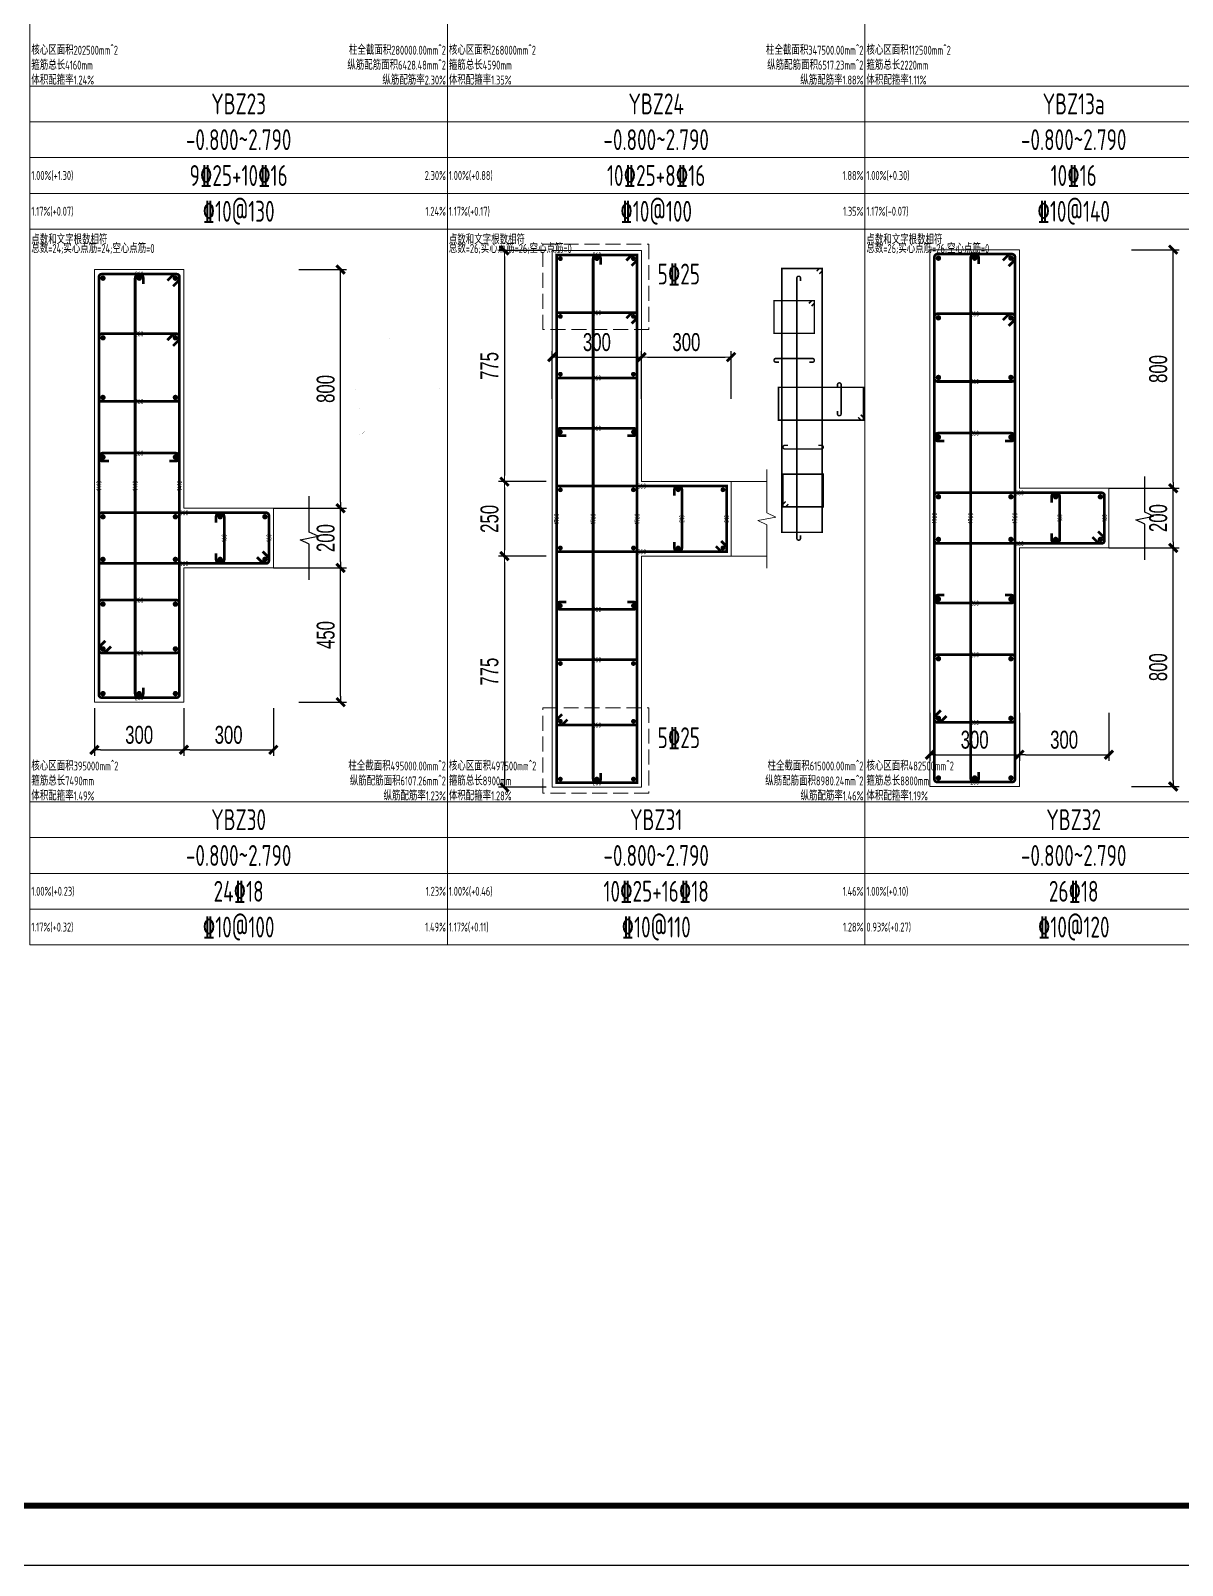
# Model space of a CAD drawing. Extents: x 5874492 to 7194610, y -939842 to -279257.
# Drawn here: x 6408031 to 6427338, y -611726 to -585999 of the extents above; entities that cross this region are included whole.
import ezdxf
from ezdxf.enums import TextEntityAlignment as Align

# ---------------------------------------------------------------- set-up
doc = ezdxf.new("R2010")
doc.units = 0
doc.header["$LTSCALE"] = 1000
doc.linetypes.add('DASH', pattern=[0.35, 0.25, -0.1])
for name, color, linetype, lineweight in [('S-墙柱-REIN', 1, 'Continuous', 20), ('S-墙柱-大样细线', 7, 'Continuous', 20), ('S-墙柱-编号', 4, 'Continuous', 20), ('S-大样-DIM', 3, 'Continuous', 20), ('S-大样-REIN', 1, 'Continuous', 20), ('S-大样-实线', 2, 'Continuous', 20), ('S-板-BEAM', 4, 'DASH', 20), ('S-通用-TAB', 7, 'Continuous', 20)]:
    doc.layers.add(name, color=color, linetype=linetype, lineweight=lineweight)
for name, color, linetype in [('S-墙柱-大样细线-pdx', 7, 'Continuous'), ('Y-云图图框', 7, 'Continuous'), ('z-计算配筋', 7, 'Continuous'), ('z-详图标注', 3, 'Continuous')]:
    doc.layers.add(name, color=color, linetype=linetype)
doc.layers.add('箍筋长度', color=3, linetype='Continuous', plot=False)
doc.layers.add('配箍校核', color=34, linetype='Continuous', plot=False)
doc.styles.add('_YT_Name', font='simhei.ttf', dxfattribs={"width": 0.8})
doc.styles.add('_YT_Sign_Text', font='ros.shx', dxfattribs={"width": 0.8, "bigfont": 'hztxt.shx'})
doc.styles.add('BW_Dim', font='Bweng.shx', dxfattribs={"width": 0.7, "bigfont": 'hztxt.shx'})
doc.styles.add('BW_Rein', font='tssdeng.shx', dxfattribs={"width": 0.7, "bigfont": 'hztxt.shx'})
doc.styles.get("Standard").update_dxf_attribs({"font": 'gbenor.shx', "bigfont": 'gbcbig.shx'})
doc.styles.add('TSSD_Rein', font='tssdeng.shx', dxfattribs={"width": 0.7, "bigfont": 'hztxt.shx'})
doc.dimstyles.new('Cyz_20_100', dxfattribs={"dimtxt": 300, "dimasz": 100, "dimexe": 100, "dimexo": 100, "dimgap": 100, "dimtad": 1, "dimdec": 0, "dimlfac": 0.2, "dimzin": 0, "dimdsep": 46, "dimtxsty": 'BW_Dim', "dimblk": '_bwk', "dimcen": 0, "dimclrt": 7, "dimadec": 0, "dimazin": 0, "dimtfac": 1, "dimtdec": 0, "dimtix": 1, "dimtmove": 2, "dimatfit": 0, "dimfxl": 0, "dimtolj": 1, "dimtzin": 0, "dimarcsym": 0})

# ---------------------------------------------------------------- blocks, each defined once
blk = doc.blocks.new('ECMCTK_A1_横_单行图名--0')
at = {"color": 4}
blk.add_lwpolyline([(0, 0), (841, 0), (841, 594), (0, 594)], close=True, dxfattribs=at)
at = {"const_width": 1}
blk.add_lwpolyline([(25, 10), (831, 10), (831, 584), (25, 584)], close=True, dxfattribs=at)
at = {"color": 80, "flags": 3}
for tag, height, p in [('YTHQINS', 3, (34.31, 585.5)), ('ECMCKEY', 3, (292.07, 288.23)), ('YTTQINS', 5.62, (848.03, 12.81)), ('YTFRAME', 3, (652.76, 5.84)), ('YTBARCODE_T1', 3, (749.78, 5.95))]:
    blk.add_attdef(tag, text='', height=height, dxfattribs=at).set_placement(p, align=Align.MIDDLE_CENTER)
for tag, height, style, width, p in [('证书编号', 4, '_YT_Sign_Text', 0.8, (708.87, 43.81)), ('审查批准号', 4, '_YT_Sign_Text', 0.8, (761.06, 43.81)), ('工程号', 4, '_YT_Sign_Text', 0.5, (804.08, 44.12)), ('设计单位', 6, '_YT_Name', 0.8, (623.75, 38.6)), ('建设单位', 4, '_YT_Sign_Text', 0.8, (734.96, 36.11)), ('阶段', 4, '_YT_Sign_Text', 0.8, (804.08, 35.81)), ('项目号', 4, '_YT_Sign_Text', 0.5, (822.08, 33.72)), ('项目名称', 4, '_YT_Sign_Text', 0.8, (734.96, 28.11)), ('专业', 4, '_YT_Sign_Text', 0.8, (804.08, 27.31)), ('图纸编号', 4, '_YT_Sign_Text', 0.5, (803.93, 19.36)), ('图纸名称', 4.5, '_YT_Name', 0.8, (735.39, 15.06)), ('出图比例', 4.2, '_YT_Sign_Text', 0.8, (681.82, 11.78)), ('日期', 4, '_YT_Sign_Text', 0.5, (803.88, 12.13)), ('版本号', 4, '_YT_Sign_Text', 0.8, (822.08, 13))]:
    blk.add_attdef(tag, text='', height=height, dxfattribs=dict(style=style, width=width)).set_placement(p, align=Align.CENTER)
at = {"style": '_YT_Sign_Text', "width": 0.8, "flags": 3}
for tag, p, height in [('{校对人}', (658.35, 26.53), 6.24), ('[审定人]', (590.95, 27.81), 4.1), ('{审定人}', (605.87, 26.45), 6.24), ('[校对人]', (642.23, 27.82), 4.1), ('[审核人]', (591.01, 19.76), 4.1), ('{审核人}', (606.98, 18.44), 6.24), ('[设计人]', (642.47, 20.21), 4.1), ('{设计人}', (658.48, 18.54), 6.24), ('[项目负责人]', (590.78, 12.01), 4.1), ('{项目负责人}', (608.28, 10.72), 6.24), ('[专业负责人]', (642.74, 11.77), 4.1), ('{专业负责人}', (658.58, 10.36), 6.24)]:
    blk.add_attdef(tag, p, '', height=height, dxfattribs=at)
at = {"color": 80, "flags": 3}
for tag, p in [('YTBZSIT', (25, 10)), ('EXT_TK_LEFT', (25, 10)), ('YTQRCODE', (551.04, 11.91))]:
    blk.add_attdef(tag, p, '', height=3, dxfattribs=at)
blk = doc.blocks.new('_bwk')
blk.add_line((-1, 0), (0, 0))
at = {"const_width": 0.5}
blk.add_lwpolyline([(-0.7, -0.7), (0.7, 0.7)], dxfattribs=at)
blk = doc.blocks.new('*D800')
at = {"layer": 'Defpoints', "color": 0}
for p in [(6416774, -594808), (6415974, -598683), (6416774, -598683)]:
    blk.add_point(p, dxfattribs=at)
at = {"layer": 'S-大样-DIM', "color": 0, "lineweight": -2}
for p, q in [((6416674, -594808), (6415874, -594808)), ((6415974, -594908), (6415974, -598583)), ((6416674, -598683), (6415874, -598683))]:
    blk.add_line(p, q, dxfattribs=at)
at = {"layer": 'S-大样-DIM', "color": 0, "lineweight": -2, "xscale": 100, "yscale": 100, "zscale": 100}
for p, rotation in [((6415974, -594808), 90), ((6415974, -598683), 270)]:
    blk.add_blockref('_bwk', p, dxfattribs=dict(at, rotation=rotation))
at = {"layer": 'S-大样-DIM', "color": 7, "insert": (6415724, -596745), "char_height": 300, "attachment_point": 5, "rotation": 90, "style": 'BW_Dim'}
blk.add_mtext('\\A1;775', dxfattribs=at)
blk = doc.blocks.new('*D801')
at = {"layer": 'Defpoints', "color": 0}
for p in [(6416774, -593558), (6415974, -594808), (6416774, -594808)]:
    blk.add_point(p, dxfattribs=at)
at = {"layer": 'S-大样-DIM', "color": 0, "lineweight": -2}
for p, q in [((6416674, -593558), (6415874, -593558)), ((6415974, -593658), (6415974, -594708)), ((6416674, -594808), (6415874, -594808))]:
    blk.add_line(p, q, dxfattribs=at)
at = {"layer": 'S-大样-DIM', "color": 0, "lineweight": -2, "xscale": 100, "yscale": 100, "zscale": 100}
for p, rotation in [((6415974, -593558), 90), ((6415974, -594808), 270)]:
    blk.add_blockref('_bwk', p, dxfattribs=dict(at, rotation=rotation))
at = {"layer": 'S-大样-DIM', "color": 7, "insert": (6415724, -594183), "char_height": 300, "attachment_point": 5, "rotation": 90, "style": 'BW_Dim'}
blk.add_mtext('\\A1;250', dxfattribs=at)
blk = doc.blocks.new('*D802')
at = {"layer": 'Defpoints', "color": 0}
for p in [(6416774, -589683), (6415974, -593558), (6416774, -593558)]:
    blk.add_point(p, dxfattribs=at)
at = {"layer": 'S-大样-DIM', "color": 0, "lineweight": -2}
for p, q in [((6416674, -589683), (6415874, -589683)), ((6415974, -589783), (6415974, -593458)), ((6416674, -593558), (6415874, -593558))]:
    blk.add_line(p, q, dxfattribs=at)
at = {"layer": 'S-大样-DIM', "color": 0, "lineweight": -2, "xscale": 100, "yscale": 100, "zscale": 100}
for p, rotation in [((6415974, -589683), 90), ((6415974, -593558), 270)]:
    blk.add_blockref('_bwk', p, dxfattribs=dict(at, rotation=rotation))
at = {"layer": 'S-大样-DIM', "color": 7, "insert": (6415724, -591620), "char_height": 300, "attachment_point": 5, "rotation": 90, "style": 'BW_Dim'}
blk.add_mtext('\\A1;775', dxfattribs=at)
blk = doc.blocks.new('*D803')
at = {"layer": 'Defpoints', "color": 0}
for p in [(6419774, -591471), (6418274, -592271), (6419774, -592271)]:
    blk.add_point(p, dxfattribs=at)
at = {"layer": 'S-大样-DIM', "color": 0, "lineweight": -2}
for p, q in [((6418274, -592171), (6418274, -591371)), ((6419774, -592171), (6419774, -591371)), ((6418374, -591471), (6419674, -591471))]:
    blk.add_line(p, q, dxfattribs=at)
at = {"layer": 'S-大样-DIM', "color": 0, "lineweight": -2, "xscale": 100, "yscale": 100, "zscale": 100, "rotation": 180}
blk.add_blockref('_bwk', (6418274, -591471), dxfattribs=at)
at = {"layer": 'S-大样-DIM', "color": 0, "lineweight": -2, "xscale": 100, "yscale": 100, "zscale": 100}
blk.add_blockref('_bwk', (6419774, -591471), dxfattribs=at)
at = {"layer": 'S-大样-DIM', "color": 7, "insert": (6419024, -591221), "char_height": 300, "attachment_point": 5, "style": 'BW_Dim'}
blk.add_mtext('\\A1;300', dxfattribs=at)
blk = doc.blocks.new('*D804')
at = {"layer": 'Defpoints', "color": 0}
for p in [(6418274, -591471), (6416774, -592271), (6418274, -592271)]:
    blk.add_point(p, dxfattribs=at)
at = {"layer": 'S-大样-DIM', "color": 0, "lineweight": -2}
for p, q in [((6416774, -592171), (6416774, -591371)), ((6418274, -592171), (6418274, -591371)), ((6416874, -591471), (6418174, -591471))]:
    blk.add_line(p, q, dxfattribs=at)
at = {"layer": 'S-大样-DIM', "color": 0, "lineweight": -2, "xscale": 100, "yscale": 100, "zscale": 100, "rotation": 180}
blk.add_blockref('_bwk', (6416774, -591471), dxfattribs=at)
at = {"layer": 'S-大样-DIM', "color": 0, "lineweight": -2, "xscale": 100, "yscale": 100, "zscale": 100}
blk.add_blockref('_bwk', (6418274, -591471), dxfattribs=at)
at = {"layer": 'S-大样-DIM', "color": 7, "insert": (6417524, -591221), "char_height": 300, "attachment_point": 5, "style": 'BW_Dim'}
blk.add_mtext('\\A1;300', dxfattribs=at)
blk = doc.blocks.new('*D2487')
at = {"layer": 'Defpoints', "color": 0}
for p in [(6426385, -594670), (6427185, -594670), (6426385, -598670)]:
    blk.add_point(p, dxfattribs=at)
at = {"layer": 'z-详图标注', "color": 0, "lineweight": -2}
for p, q in [((6426485, -594670), (6427285, -594670)), ((6427185, -598570), (6427185, -594770)), ((6426485, -598670), (6427285, -598670))]:
    blk.add_line(p, q, dxfattribs=at)
at = {"layer": 'z-详图标注', "color": 0, "lineweight": -2, "xscale": 100, "yscale": 100, "zscale": 100}
for p, rotation in [((6427185, -594670), 90), ((6427185, -598670), 270)]:
    blk.add_blockref('_bwk', p, dxfattribs=dict(at, rotation=rotation))
at = {"layer": 'z-详图标注', "color": 7, "insert": (6426935, -596670), "char_height": 300, "attachment_point": 5, "rotation": 90, "style": 'BW_Dim'}
blk.add_mtext('\\A1;800', dxfattribs=at)
blk = doc.blocks.new('*D2488')
at = {"layer": 'Defpoints', "color": 0}
for p in [(6426385, -593670), (6427185, -593670), (6426385, -594670)]:
    blk.add_point(p, dxfattribs=at)
at = {"layer": 'z-详图标注', "color": 0, "lineweight": -2}
for p, q in [((6426485, -593670), (6427285, -593670)), ((6427185, -594570), (6427185, -593770)), ((6426485, -594670), (6427285, -594670))]:
    blk.add_line(p, q, dxfattribs=at)
at = {"layer": 'z-详图标注', "color": 0, "lineweight": -2, "xscale": 100, "yscale": 100, "zscale": 100}
for p, rotation in [((6427185, -593670), 90), ((6427185, -594670), 270)]:
    blk.add_blockref('_bwk', p, dxfattribs=dict(at, rotation=rotation))
at = {"layer": 'z-详图标注', "color": 7, "insert": (6426935, -594170), "char_height": 300, "attachment_point": 5, "rotation": 90, "style": 'BW_Dim'}
blk.add_mtext('\\A1;200', dxfattribs=at)
blk = doc.blocks.new('*D2489')
at = {"layer": 'Defpoints', "color": 0}
for p in [(6426385, -589670), (6427185, -589670), (6426385, -593670)]:
    blk.add_point(p, dxfattribs=at)
at = {"layer": 'z-详图标注', "color": 0, "lineweight": -2}
for p, q in [((6426485, -589670), (6427285, -589670)), ((6427185, -593570), (6427185, -589770)), ((6426485, -593670), (6427285, -593670))]:
    blk.add_line(p, q, dxfattribs=at)
at = {"layer": 'z-详图标注', "color": 0, "lineweight": -2, "xscale": 100, "yscale": 100, "zscale": 100}
for p, rotation in [((6427185, -589670), 90), ((6427185, -593670), 270)]:
    blk.add_blockref('_bwk', p, dxfattribs=dict(at, rotation=rotation))
at = {"layer": 'z-详图标注', "color": 7, "insert": (6426935, -591670), "char_height": 300, "attachment_point": 5, "rotation": 90, "style": 'BW_Dim'}
blk.add_mtext('\\A1;800', dxfattribs=at)
blk = doc.blocks.new('*D2490')
at = {"layer": 'Defpoints', "color": 0}
for p in [(6423107, -597337), (6424607, -597337), (6424607, -598137)]:
    blk.add_point(p, dxfattribs=at)
at = {"layer": 'z-详图标注', "color": 0, "lineweight": -2}
for p, q in [((6423107, -597437), (6423107, -598237)), ((6424607, -597437), (6424607, -598237)), ((6423207, -598137), (6424507, -598137))]:
    blk.add_line(p, q, dxfattribs=at)
at = {"layer": 'z-详图标注', "color": 0, "lineweight": -2, "xscale": 100, "yscale": 100, "zscale": 100, "rotation": 180}
blk.add_blockref('_bwk', (6423107, -598137), dxfattribs=at)
at = {"layer": 'z-详图标注', "color": 0, "lineweight": -2, "xscale": 100, "yscale": 100, "zscale": 100}
blk.add_blockref('_bwk', (6424607, -598137), dxfattribs=at)
at = {"layer": 'z-详图标注', "color": 7, "insert": (6423857, -597887), "char_height": 300, "attachment_point": 5, "style": 'BW_Dim'}
blk.add_mtext('\\A1;300', dxfattribs=at)
blk = doc.blocks.new('*D2491')
at = {"layer": 'Defpoints', "color": 0}
for p in [(6424607, -597337), (6426107, -597337), (6426107, -598137)]:
    blk.add_point(p, dxfattribs=at)
at = {"layer": 'z-详图标注', "color": 0, "lineweight": -2}
for p, q in [((6424607, -597437), (6424607, -598237)), ((6426107, -597437), (6426107, -598237)), ((6424707, -598137), (6426007, -598137))]:
    blk.add_line(p, q, dxfattribs=at)
at = {"layer": 'z-详图标注', "color": 0, "lineweight": -2, "xscale": 100, "yscale": 100, "zscale": 100, "rotation": 180}
blk.add_blockref('_bwk', (6424607, -598137), dxfattribs=at)
at = {"layer": 'z-详图标注', "color": 0, "lineweight": -2, "xscale": 100, "yscale": 100, "zscale": 100}
blk.add_blockref('_bwk', (6426107, -598137), dxfattribs=at)
at = {"layer": 'z-详图标注', "color": 7, "insert": (6425357, -597887), "char_height": 300, "attachment_point": 5, "style": 'BW_Dim'}
blk.add_mtext('\\A1;300', dxfattribs=at)
blk = doc.blocks.new('*D2522')
at = {"layer": 'Defpoints', "color": 0}
for p in [(6412428, -595005), (6413228, -595005), (6412428, -597255)]:
    blk.add_point(p, dxfattribs=at)
at = {"layer": 'z-详图标注', "color": 0, "lineweight": -2}
for p, q in [((6412528, -595005), (6413328, -595005)), ((6413228, -597155), (6413228, -595105)), ((6412528, -597255), (6413328, -597255))]:
    blk.add_line(p, q, dxfattribs=at)
at = {"layer": 'z-详图标注', "color": 0, "lineweight": -2, "xscale": 100, "yscale": 100, "zscale": 100}
for p, rotation in [((6413228, -595005), 90), ((6413228, -597255), 270)]:
    blk.add_blockref('_bwk', p, dxfattribs=dict(at, rotation=rotation))
at = {"layer": 'z-详图标注', "color": 7, "insert": (6412978, -596130), "char_height": 300, "attachment_point": 5, "rotation": 90, "style": 'BW_Dim'}
blk.add_mtext('\\A1;450', dxfattribs=at)
blk = doc.blocks.new('*D2523')
at = {"layer": 'Defpoints', "color": 0}
for p in [(6412428, -594005), (6413228, -594005), (6412428, -595005)]:
    blk.add_point(p, dxfattribs=at)
at = {"layer": 'z-详图标注', "color": 0, "lineweight": -2}
for p, q in [((6412528, -594005), (6413328, -594005)), ((6413228, -594905), (6413228, -594105)), ((6412528, -595005), (6413328, -595005))]:
    blk.add_line(p, q, dxfattribs=at)
at = {"layer": 'z-详图标注', "color": 0, "lineweight": -2, "xscale": 100, "yscale": 100, "zscale": 100}
for p, rotation in [((6413228, -594005), 90), ((6413228, -595005), 270)]:
    blk.add_blockref('_bwk', p, dxfattribs=dict(at, rotation=rotation))
at = {"layer": 'z-详图标注', "color": 7, "insert": (6412978, -594505), "char_height": 300, "attachment_point": 5, "rotation": 90, "style": 'BW_Dim'}
blk.add_mtext('\\A1;200', dxfattribs=at)
blk = doc.blocks.new('*D2524')
at = {"layer": 'Defpoints', "color": 0}
for p in [(6412428, -590005), (6413228, -590005), (6412428, -594005)]:
    blk.add_point(p, dxfattribs=at)
at = {"layer": 'z-详图标注', "color": 0, "lineweight": -2}
for p, q in [((6412528, -590005), (6413328, -590005)), ((6413228, -593905), (6413228, -590105)), ((6412528, -594005), (6413328, -594005))]:
    blk.add_line(p, q, dxfattribs=at)
at = {"layer": 'z-详图标注', "color": 0, "lineweight": -2, "xscale": 100, "yscale": 100, "zscale": 100}
for p, rotation in [((6413228, -590005), 90), ((6413228, -594005), 270)]:
    blk.add_blockref('_bwk', p, dxfattribs=dict(at, rotation=rotation))
at = {"layer": 'z-详图标注', "color": 7, "insert": (6412978, -592005), "char_height": 300, "attachment_point": 5, "rotation": 90, "style": 'BW_Dim'}
blk.add_mtext('\\A1;800', dxfattribs=at)
blk = doc.blocks.new('*D2525')
at = {"layer": 'Defpoints', "color": 0}
for p in [(6409100, -597255), (6410600, -597255), (6410600, -598055)]:
    blk.add_point(p, dxfattribs=at)
at = {"layer": 'z-详图标注', "color": 0, "lineweight": -2}
for p, q in [((6409100, -597355), (6409100, -598155)), ((6410600, -597355), (6410600, -598155)), ((6409200, -598055), (6410500, -598055))]:
    blk.add_line(p, q, dxfattribs=at)
at = {"layer": 'z-详图标注', "color": 0, "lineweight": -2, "xscale": 100, "yscale": 100, "zscale": 100, "rotation": 180}
blk.add_blockref('_bwk', (6409100, -598055), dxfattribs=at)
at = {"layer": 'z-详图标注', "color": 0, "lineweight": -2, "xscale": 100, "yscale": 100, "zscale": 100}
blk.add_blockref('_bwk', (6410600, -598055), dxfattribs=at)
at = {"layer": 'z-详图标注', "color": 7, "insert": (6409850, -597805), "char_height": 300, "attachment_point": 5, "style": 'BW_Dim'}
blk.add_mtext('\\A1;300', dxfattribs=at)
blk = doc.blocks.new('*D2526')
at = {"layer": 'Defpoints', "color": 0}
for p in [(6410600, -597255), (6412100, -597255), (6412100, -598055)]:
    blk.add_point(p, dxfattribs=at)
at = {"layer": 'z-详图标注', "color": 0, "lineweight": -2}
for p, q in [((6410600, -597355), (6410600, -598155)), ((6412100, -597355), (6412100, -598155)), ((6410700, -598055), (6412000, -598055))]:
    blk.add_line(p, q, dxfattribs=at)
at = {"layer": 'z-详图标注', "color": 0, "lineweight": -2, "xscale": 100, "yscale": 100, "zscale": 100, "rotation": 180}
blk.add_blockref('_bwk', (6410600, -598055), dxfattribs=at)
at = {"layer": 'z-详图标注', "color": 0, "lineweight": -2, "xscale": 100, "yscale": 100, "zscale": 100}
blk.add_blockref('_bwk', (6412100, -598055), dxfattribs=at)
at = {"layer": 'z-详图标注', "color": 7, "insert": (6411350, -597805), "char_height": 300, "attachment_point": 5, "style": 'BW_Dim'}
blk.add_mtext('\\A1;300', dxfattribs=at)

msp = doc.modelspace()

# ---------------------------------------------------------------- linework, layer by layer
at = {"layer": 'S-墙柱-REIN'}
for points, const_width in [([(6416911.3, -589800.5, 1), (6416911.3, -589840.5, 1)], 40), ([(6417523.8, -589800.5, 1), (6417523.8, -589840.5, 1)], 40), ([(6418136.3, -589800.5, 1), (6418136.3, -589840.5, 1)], 40), ([(6423227.5, -589812.6, 1), (6423272.5, -589812.6, 1)], 45), ([(6423835, -589812.6, 1), (6423880, -589812.6, 1)], 45), ([(6424442.5, -589812.6, 1), (6424487.5, -589812.6, 1)], 45), ([(6409220.4, -590147.7, 1), (6409265.4, -590147.7, 1)], 45), ([(6409827.9, -590147.7, 1), (6409872.9, -590147.7, 1)], 45), ([(6410435.4, -590147.7, 1), (6410480.4, -590147.7, 1)], 45), ([(6416911.3, -590769.2, 1), (6416911.3, -590809.2, 1)], 40), ([(6418136.3, -590769.2, 1), (6418136.3, -590809.2, 1)], 40), ([(6423227.5, -590812.6, 1), (6423272.5, -590812.6, 1)], 45), ([(6424442.5, -590812.6, 1), (6424487.5, -590812.6, 1)], 45), ([(6409220.4, -591147.7, 1), (6409265.4, -591147.7, 1)], 45), ([(6410435.4, -591147.7, 1), (6410480.4, -591147.7, 1)], 45), ([(6416911.3, -591738, 1), (6416911.3, -591778, 1)], 40), ([(6418136.3, -591738, 1), (6418136.3, -591778, 1)], 40), ([(6423227.5, -591812.6, 1), (6423272.5, -591812.6, 1)], 45), ([(6424442.5, -591812.6, 1), (6424487.5, -591812.6, 1)], 45), ([(6409220.4, -592147.7, 1), (6409265.4, -592147.7, 1)], 45), ([(6410435.4, -592147.7, 1), (6410480.4, -592147.7, 1)], 45), ([(6416911.3, -592706.7, 1), (6416911.3, -592746.7, 1)], 40), ([(6418136.3, -592706.7, 1), (6418136.3, -592746.7, 1)], 40), ([(6423227.5, -592812.6, 1), (6423272.5, -592812.6, 1)], 45), ([(6424442.5, -592812.6, 1), (6424487.5, -592812.6, 1)], 45), ([(6409220.4, -593147.7, 1), (6409265.4, -593147.7, 1)], 45), ([(6410435.4, -593147.7, 1), (6410480.4, -593147.7, 1)], 45), ([(6416911.3, -593675.5, 1), (6416911.3, -593715.5, 1)], 40), ([(6418136.3, -593675.5, 1), (6418136.3, -593715.5, 1)], 40), ([(6418886.3, -593675.5, 1), (6418886.3, -593715.5, 1)], 40), ([(6419636.3, -593675.5, 1), (6419636.3, -593715.5, 1)], 40), ([(6423227.5, -593812.6, 1), (6423272.5, -593812.6, 1)], 45), ([(6424442.5, -593812.6, 1), (6424487.5, -593812.6, 1)], 45), ([(6425192.5, -593812.6, 1), (6425237.5, -593812.6, 1)], 45), ([(6425942.5, -593812.6, 1), (6425987.5, -593812.6, 1)], 45), ([(6409220.4, -594147.7, 1), (6409265.4, -594147.7, 1)], 45), ([(6410435.4, -594147.7, 1), (6410480.4, -594147.7, 1)], 45), ([(6411185.4, -594147.7, 1), (6411230.4, -594147.7, 1)], 45), ([(6411935.4, -594147.7, 1), (6411980.4, -594147.7, 1)], 45), ([(6423227.5, -594527.6, 1), (6423272.5, -594527.6, 1)], 45), ([(6424442.5, -594527.6, 1), (6424487.5, -594527.6, 1)], 45), ([(6425192.5, -594527.6, 1), (6425237.5, -594527.6, 1)], 45), ([(6425942.5, -594527.6, 1), (6425987.5, -594527.6, 1)], 45), ([(6416911.3, -594650.5, 1), (6416911.3, -594690.5, 1)], 40), ([(6418136.3, -594650.5, 1), (6418136.3, -594690.5, 1)], 40), ([(6418886.3, -594650.5, 1), (6418886.3, -594690.5, 1)], 40), ([(6419636.3, -594650.5, 1), (6419636.3, -594690.5, 1)], 40), ([(6409220.4, -594862.7, 1), (6409265.4, -594862.7, 1)], 45), ([(6410435.4, -594862.7, 1), (6410480.4, -594862.7, 1)], 45), ([(6411185.4, -594862.7, 1), (6411230.4, -594862.7, 1)], 45), ([(6411935.4, -594862.7, 1), (6411980.4, -594862.7, 1)], 45), ([(6409220.4, -595612.7, 1), (6409265.4, -595612.7, 1)], 45), ([(6410435.4, -595612.7, 1), (6410480.4, -595612.7, 1)], 45), ([(6423227.5, -595527.6, 1), (6423272.5, -595527.6, 1)], 45), ([(6424442.5, -595527.6, 1), (6424487.5, -595527.6, 1)], 45), ([(6416911.3, -595619.2, 1), (6416911.3, -595659.2, 1)], 40), ([(6418136.3, -595619.2, 1), (6418136.3, -595659.2, 1)], 40), ([(6409220.4, -596362.7, 1), (6409265.4, -596362.7, 1)], 45), ([(6410435.4, -596362.7, 1), (6410480.4, -596362.7, 1)], 45), ([(6416911.3, -596588, 1), (6416911.3, -596628, 1)], 40), ([(6418136.3, -596588, 1), (6418136.3, -596628, 1)], 40), ([(6423227.5, -596527.6, 1), (6423272.5, -596527.6, 1)], 45), ([(6424442.5, -596527.6, 1), (6424487.5, -596527.6, 1)], 45), ([(6409220.4, -597112.7, 1), (6409265.4, -597112.7, 1)], 45), ([(6409827.9, -597112.7, 1), (6409872.9, -597112.7, 1)], 45), ([(6410435.4, -597112.7, 1), (6410480.4, -597112.7, 1)], 45), ([(6416911.3, -597556.7, 1), (6416911.3, -597596.7, 1)], 40), ([(6418136.3, -597556.7, 1), (6418136.3, -597596.7, 1)], 40), ([(6423227.5, -597527.6, 1), (6423272.5, -597527.6, 1)], 45), ([(6424442.5, -597527.6, 1), (6424487.5, -597527.6, 1)], 45), ([(6416911.3, -598525.5, 1), (6416911.3, -598565.5, 1)], 40), ([(6417523.8, -598525.5, 1), (6417523.8, -598565.5, 1)], 40), ([(6418136.3, -598525.5, 1), (6418136.3, -598565.5, 1)], 40), ([(6423227.5, -598527.6, 1), (6423272.5, -598527.6, 1)], 45), ([(6423835, -598527.6, 1), (6423880, -598527.6, 1)], 45), ([(6424442.5, -598527.6, 1), (6424487.5, -598527.6, 1)], 45)]:
    msp.add_lwpolyline(points, format="xyb", close=True, dxfattribs=dict(at, const_width=const_width))
at = {"layer": 'S-墙柱-大样细线'}
for points in [[(6416773.8, -598683), (6418273.8, -598683), (6418273.8, -594808), (6419773.8, -594808), (6419773.8, -593558), (6418273.8, -593558), (6418273.8, -589683), (6416773.8, -589683)], [(6423107.5, -598670.1), (6424607.5, -598670.1), (6424607.5, -594670.1), (6426107.5, -594670.1), (6426107.5, -593670.1), (6424607.5, -593670.1), (6424607.5, -589670.1), (6423107.5, -589670.1)], [(6410600.4, -597255.2), (6410600.4, -595005.2), (6412100.4, -595005.2), (6412100.4, -594005.2), (6410600.4, -594005.2), (6410600.4, -590005.2), (6409100.4, -590005.2), (6409100.4, -597255.2)]]:
    msp.add_lwpolyline(points, close=True, dxfattribs=at)
at = {"layer": 'S-墙柱-大样细线-pdx'}
for points in [[(6426707.5, -594870.1), (6426707.5, -594270.1), (6426557.5, -594200.1), (6426857.5, -594140.1), (6426707.5, -594070.1), (6426707.5, -593470.1)], [(6426107.5, -593670.1), (6426707.5, -593670.1)], [(6412100.4, -594005.2), (6412700.4, -594005.2)], [(6412700.4, -595205.2), (6412700.4, -594605.2), (6412550.4, -594535.2), (6412850.4, -594475.2), (6412700.4, -594405.2), (6412700.4, -593805.2)], [(6426107.5, -594670.1), (6426707.5, -594670.1)], [(6412100.4, -595005.2), (6412700.4, -595005.2)]]:
    msp.add_lwpolyline(points, dxfattribs=at)
at = {"layer": 'S-大样-REIN', "color": 1}
for points, const_width in [([(6414087.6, -589588.1), (6414133.6, -589542.1, -0.1989124), (6414150.5, -589535.1), (6414164.3, -589535.1, -0.4142136), (6414188.3, -589559.1), (6414188.3, -593061.1, -0.4142136), (6414164.3, -593085.1), (6413537.3, -593085.1, -0.4142136), (6413513.3, -593061.1), (6413513.3, -589559.1, -0.4142136), (6413537.3, -589535.1), (6414164.3, -589535.1, -0.4142136), (6414188.3, -589559.1), (6414188.3, -589572.9, -0.1989124), (6414181.3, -589589.8), (6414135.3, -589635.8)], 0.15), ([(6424331.1, -589851.1), (6424423, -589759.2, -0.1989124), (6424456.9, -589745.1), (6424484.5, -589745.1, -0.4142136), (6424532.5, -589793.1), (6424532.5, -598547.1, -0.4142136), (6424484.5, -598595.1), (6423230.5, -598595.1, -0.4142136), (6423182.5, -598547.1), (6423182.5, -589793.1, -0.4142136), (6423230.5, -589745.1), (6424484.5, -589745.1, -0.4142136), (6424532.5, -589793.1), (6424532.5, -589820.7, -0.1989124), (6424518.4, -589854.6), (6424426.5, -589946.5)], 45), ([(6410324, -590186.2), (6410415.9, -590094.3, -0.1989124), (6410449.8, -590080.2), (6410477.4, -590080.2, -0.4142136), (6410525.4, -590128.2), (6410525.4, -597132.2, -0.4142136), (6410477.4, -597180.2), (6409223.4, -597180.2, -0.4142136), (6409175.4, -597132.2), (6409175.4, -590128.2, -0.4142136), (6409223.4, -590080.2), (6410477.4, -590080.2, -0.4142136), (6410525.4, -590128.2), (6410525.4, -590155.8, -0.1989124), (6410511.3, -590189.7), (6410419.4, -590281.6)], 45), ([(6414829.1, -591915.6), (6414875.1, -591961.6, -0.1989124), (6414882.1, -591978.5), (6414882.1, -591992.3, -0.4142136), (6414858.1, -592016.3), (6413481.1, -592016.3, -0.4142136), (6413457.1, -591992.3), (6413457.1, -591615.3, -0.4142136), (6413481.1, -591591.3), (6414858.1, -591591.3, -0.4142136), (6414882.1, -591615.3), (6414882.1, -591992.3, -0.4142136), (6414858.1, -592016.3), (6414844.3, -592016.3, -0.1989124), (6414827.3, -592009.3), (6414781.4, -591963.3)], 0.15), ([(6425926.5, -594393.7), (6426018.4, -594485.6, -0.1989124), (6426032.5, -594519.5), (6426032.5, -594547.1, -0.4142136), (6425984.5, -594595.1), (6423230.5, -594595.1, -0.4142136), (6423182.5, -594547.1), (6423182.5, -593793.1, -0.4142136), (6423230.5, -593745.1), (6425984.5, -593745.1, -0.4142136), (6426032.5, -593793.1), (6426032.5, -594547.1, -0.4142136), (6425984.5, -594595.1), (6425956.9, -594595.1, -0.1989124), (6425923, -594581), (6425831.1, -594489.1)], 45), ([(6411919.4, -594728.7), (6412011.3, -594820.7, -0.1989124), (6412025.4, -594854.6), (6412025.4, -594882.2, -0.4142136), (6411977.4, -594930.2), (6409223.4, -594930.2, -0.4142136), (6409175.4, -594882.2), (6409175.4, -594128.2, -0.4142136), (6409223.4, -594080.2), (6411977.4, -594080.2, -0.4142136), (6412025.4, -594128.2), (6412025.4, -594882.2, -0.4142136), (6411977.4, -594930.2), (6411949.8, -594930.2, -0.1989124), (6411915.9, -594916.1), (6411824, -594824.2)], 45)]:
    msp.add_lwpolyline(points, format="xyb", dxfattribs=dict(at, const_width=const_width))
at = {"layer": 'S-大样-REIN'}
for points, const_width in [([(6413828.3, -593132.6), (6413828.3, -593182.6, -1), (6413760.8, -593182.6), (6413760.8, -589700.1, -1), (6413828.3, -589700.1), (6413828.3, -589750.1)], 0.15), ([(6417586.3, -598445.5), (6417586.3, -598545.5, -1), (6417461.3, -598545.5), (6417461.3, -589820.5, -1), (6417586.3, -589820.5), (6417586.3, -589920.5)], 45), ([(6423925, -598427.6), (6423925, -598527.6, -1), (6423790, -598527.6), (6423790, -589812.6, -1), (6423925, -589812.6), (6423925, -589912.6)], 45), ([(6409917.9, -597012.7), (6409917.9, -597112.7, -1), (6409782.9, -597112.7), (6409782.9, -590147.7, -1), (6409917.9, -590147.7), (6409917.9, -590247.7)], 45), ([(6414004.1, -590192), (6414050.1, -590146.1, 0.1989124), (6414057.1, -590129.1), (6414057.1, -590115.3, 0.4142136), (6414033.1, -590091.3), (6413406.1, -590091.3, 0.4142136), (6413382.1, -590115.3), (6413382.1, -590634.8, 0.4142136), (6413406.1, -590658.8), (6414033.1, -590658.8, 0.4142136), (6414057.1, -590634.8), (6414057.1, -590115.3, 0.4142136), (6414033.1, -590091.3), (6414019.3, -590091.3, 0.1989124), (6414002.3, -590098.3), (6413956.4, -590144.3)], 0.15), ([(6420937.8, -594459.4), (6420937.8, -594509.4, -1), (6420875.3, -594509.4), (6420875.3, -590146.9, -1), (6420937.8, -590146.9), (6420937.8, -590196.9)], 25), ([(6424426.5, -590946.5), (6424518.4, -590854.6, 0.1989124), (6424532.5, -590820.7), (6424532.5, -590793.1, 0.4142136), (6424484.5, -590745.1), (6423230.5, -590745.1, 0.4142136), (6423182.5, -590793.1), (6423182.5, -591832.1, 0.4142136), (6423230.5, -591880.1), (6424484.5, -591880.1, 0.4142136), (6424532.5, -591832.1), (6424532.5, -590793.1, 0.4142136), (6424484.5, -590745.1), (6424456.9, -590745.1, 0.1989124), (6424423, -590759.2), (6424331.1, -590851.1)], 45), ([(6410419.4, -591281.6), (6410511.3, -591189.7, 0.1989124), (6410525.4, -591155.8), (6410525.4, -591128.2, 0.4142136), (6410477.4, -591080.2), (6409223.4, -591080.2, 0.4142136), (6409175.4, -591128.2), (6409175.4, -592167.2, 0.4142136), (6409223.4, -592215.2), (6410477.4, -592215.2, 0.4142136), (6410525.4, -592167.2), (6410525.4, -591128.2, 0.4142136), (6410477.4, -591080.2), (6410449.8, -591080.2, 0.1989124), (6410415.9, -591094.3), (6410324, -591186.2)], 45), ([(6413465.8, -591158.8), (6413415.8, -591158.8, -1), (6413415.8, -591091.3), (6414023.3, -591091.3, -1), (6414023.3, -591158.8), (6413973.3, -591158.8)], 0.15), ([(6414439.6, -591600.1), (6414439.6, -591550.1, -1), (6414507.1, -591550.1), (6414507.1, -591907.6, -1), (6414439.6, -591907.6), (6414439.6, -591857.6)], 0.15), ([(6420575.3, -591556.3), (6420525.3, -591556.3, -1), (6420525.3, -591493.8), (6421137.8, -591493.8, -1), (6421137.8, -591556.3), (6421087.8, -591556.3)], 25), ([(6421556.5, -591984.4), (6421556.5, -591934.4, -1), (6421619, -591934.4), (6421619, -592421.9, -1), (6421556.5, -592421.9), (6421556.5, -592371.9)], 25), ([(6413585.1, -592665.6), (6413539.1, -592711.6, 0.1989124), (6413532.1, -592728.5), (6413532.1, -592742.3, 0.4142136), (6413556.1, -592766.3), (6414183.1, -592766.3, 0.4142136), (6414207.1, -592742.3), (6414207.1, -592347.8, 0.4142136), (6414183.1, -592323.8), (6413556.1, -592323.8, 0.4142136), (6413532.1, -592347.8), (6413532.1, -592742.3, 0.4142136), (6413556.1, -592766.3), (6413569.9, -592766.3, 0.1989124), (6413586.8, -592759.3), (6413632.8, -592713.3)], 0.15), ([(6417011.3, -592789.2), (6416911.3, -592789.2, -1), (6416911.3, -592664.2), (6418136.3, -592664.2, -1), (6418136.3, -592789.2), (6418036.3, -592789.2)], 45), ([(6423350, -592880.1), (6423250, -592880.1, -1), (6423250, -592745.1), (6424465, -592745.1, -1), (6424465, -592880.1), (6424365, -592880.1)], 45), ([(6421237.8, -592950.1), (6421287.8, -592950.1, -1), (6421287.8, -593012.6), (6420675.3, -593012.6, -1), (6420675.3, -592950.1), (6420725.3, -592950.1)], 25), ([(6409342.9, -593215.2), (6409242.9, -593215.2, -1), (6409242.9, -593080.2), (6410457.9, -593080.2, -1), (6410457.9, -593215.2), (6410357.9, -593215.2)], 45), ([(6418823.8, -593795.5), (6418823.8, -593695.5, -1), (6418948.8, -593695.5), (6418948.8, -594670.5, -1), (6418823.8, -594670.5), (6418823.8, -594570.5)], 45), ([(6425147.5, -593912.6), (6425147.5, -593812.6, -1), (6425282.5, -593812.6), (6425282.5, -594527.6, -1), (6425147.5, -594527.6), (6425147.5, -594427.6)], 45), ([(6411140.4, -594247.7), (6411140.4, -594147.7, -1), (6411275.4, -594147.7), (6411275.4, -594862.7, -1), (6411140.4, -594862.7), (6411140.4, -594762.7)], 45), ([(6409281.4, -596228.7), (6409189.5, -596320.7, 0.1989124), (6409175.4, -596354.6), (6409175.4, -596382.2, 0.4142136), (6409223.4, -596430.2), (6410477.4, -596430.2, 0.4142136), (6410525.4, -596382.2), (6410525.4, -595593.2, 0.4142136), (6410477.4, -595545.2), (6409223.4, -595545.2, 0.4142136), (6409175.4, -595593.2), (6409175.4, -596382.2, 0.4142136), (6409223.4, -596430.2), (6409251, -596430.2, 0.1989124), (6409284.9, -596416.1), (6409376.8, -596324.2)], 45), ([(6418036.3, -595576.7), (6418136.3, -595576.7, -1), (6418136.3, -595701.7), (6416911.3, -595701.7, -1), (6416911.3, -595576.7), (6417011.3, -595576.7)], 45), ([(6424365, -595460.1), (6424465, -595460.1, -1), (6424465, -595595.1), (6423250, -595595.1, -1), (6423250, -595460.1), (6423350, -595460.1)], 45), ([(6423288.5, -597393.7), (6423196.6, -597485.6, 0.1989124), (6423182.5, -597519.5), (6423182.5, -597547.1, 0.4142136), (6423230.5, -597595.1), (6424484.5, -597595.1, 0.4142136), (6424532.5, -597547.1), (6424532.5, -596508.1, 0.4142136), (6424484.5, -596460.1), (6423230.5, -596460.1, 0.4142136), (6423182.5, -596508.1), (6423182.5, -597547.1, 0.4142136), (6423230.5, -597595.1), (6423258.1, -597595.1, 0.1989124), (6423292, -597581), (6423383.9, -597489.1)], 45)]:
    msp.add_lwpolyline(points, format="xyb", dxfattribs=dict(at, const_width=const_width))
for points, const_width in [([(6418018.4, -589849.9), (6418110.4, -589758), (6418198.8, -589758), (6418198.8, -598608), (6416848.8, -598608), (6416848.8, -589758), (6418198.8, -589758), (6418198.8, -589846.3), (6418106.8, -589938.3)], 45), ([(6421210.1, -590030.4), (6421256.1, -589984.4), (6421300.3, -589984.4), (6421300.3, -594409.4), (6420625.3, -594409.4), (6420625.3, -589984.4), (6421300.3, -589984.4), (6421300.3, -590028.6), (6421254.3, -590074.6)], 25), ([(6421123.1, -590615.2), (6421169, -590569.3), (6421169, -590525.1), (6420494, -590525.1), (6420494, -591071.9), (6421169, -591071.9), (6421169, -590525.1), (6421124.9, -590525.1), (6421078.9, -590571)], 25), ([(6418106.8, -590907), (6418198.8, -590815.1), (6418198.8, -590726.7), (6416848.8, -590726.7), (6416848.8, -591820.5), (6418198.8, -591820.5), (6418198.8, -590726.7), (6418110.4, -590726.7), (6418018.4, -590818.6)], 45), ([(6421948.1, -592438), (6421994, -592484), (6421994, -592528.2), (6420569, -592528.2), (6420569, -591978.2), (6421994, -591978.2), (6421994, -592528.2), (6421949.9, -592528.2), (6421903.9, -592482.2)], 25), ([(6420690, -593891.2), (6420644, -593937.1), (6420644, -593981.3), (6421319, -593981.3), (6421319, -593434.4), (6420644, -593434.4), (6420644, -593981.3), (6420688.2, -593981.3), (6420734.2, -593935.4)], 25), ([(6419606.8, -594552.6), (6419698.8, -594644.6), (6419698.8, -594733), (6416848.8, -594733), (6416848.8, -593633), (6419698.8, -593633), (6419698.8, -594733), (6419610.4, -594733), (6419518.4, -594641)], 45), ([(6416940.7, -597458.9), (6416848.8, -597550.8), (6416848.8, -597639.2), (6418198.8, -597639.2), (6418198.8, -596545.5), (6416848.8, -596545.5), (6416848.8, -597639.2), (6416937.1, -597639.2), (6417029.1, -597547.3)], 45)]:
    msp.add_lwpolyline(points, dxfattribs=dict(at, const_width=const_width))
at = {"layer": 'S-大样-实线'}
for points in [[(6420373.8, -595008), (6420373.8, -594283), (6420223.8, -594213), (6420523.8, -594153), (6420373.8, -594083), (6420373.8, -593358)], [(6419773.8, -593558), (6420373.8, -593558)], [(6419773.8, -594808), (6420373.8, -594808)]]:
    msp.add_lwpolyline(points, dxfattribs=at)
at = {"layer": 'S-板-BEAM'}
for points in [[(6416617.9, -589577.4), (6418396.9, -589577.4), (6418396.9, -591010.4), (6416617.9, -591010.4)], [(6416617.9, -597350.9), (6418396.9, -597350.9), (6418396.9, -598784), (6416617.9, -598784)]]:
    msp.add_lwpolyline(points, close=True, dxfattribs=at)
at = {"layer": 'S-通用-TAB'}
for points in [[(6408017.4, -589326.2), (6408017.4, -577326.2), (6415017.4, -577326.2), (6415017.4, -589326.2), (6408017.4, -589326.2), (6408017.4, -586926.2), (6415017.4, -586926.2), (6415017.4, -587526.2), (6408017.4, -587526.2), (6408017.4, -588126.2), (6415017.4, -588126.2), (6415017.4, -588726.2), (6408017.4, -588726.2), (6408017.4, -589326.2)], [(6415017.4, -589326.2), (6415017.4, -577326.2), (6422017.4, -577326.2), (6422017.4, -589326.2), (6415017.4, -589326.2), (6415017.4, -586926.2), (6422017.4, -586926.2), (6422017.4, -587526.2), (6415017.4, -587526.2), (6415017.4, -588126.2), (6422017.4, -588126.2), (6422017.4, -588726.2), (6415017.4, -588726.2), (6415017.4, -589326.2)], [(6422017.4, -589326.2), (6422017.4, -577326.2), (6429017.4, -577326.2), (6429017.4, -589326.2), (6422017.4, -589326.2), (6422017.4, -586926.2), (6429017.4, -586926.2), (6429017.4, -587526.2), (6422017.4, -587526.2), (6422017.4, -588126.2), (6429017.4, -588126.2), (6429017.4, -588726.2), (6422017.4, -588726.2), (6422017.4, -589326.2)], [(6408017.4, -601326.2), (6408017.4, -589326.2), (6415017.4, -589326.2), (6415017.4, -601326.2), (6408017.4, -601326.2), (6408017.4, -598926.2), (6415017.4, -598926.2), (6415017.4, -599526.2), (6408017.4, -599526.2), (6408017.4, -600126.2), (6415017.4, -600126.2), (6415017.4, -600726.2), (6408017.4, -600726.2), (6408017.4, -601326.2)], [(6415017.4, -601326.2), (6415017.4, -589326.2), (6422017.4, -589326.2), (6422017.4, -601326.2), (6415017.4, -601326.2), (6415017.4, -598926.2), (6422017.4, -598926.2), (6422017.4, -599526.2), (6415017.4, -599526.2), (6415017.4, -600126.2), (6422017.4, -600126.2), (6422017.4, -600726.2), (6415017.4, -600726.2), (6415017.4, -601326.2)], [(6422017.4, -601326.2), (6422017.4, -589326.2), (6429017.4, -589326.2), (6429017.4, -601326.2), (6422017.4, -601326.2), (6422017.4, -598926.2), (6429017.4, -598926.2), (6429017.4, -599526.2), (6422017.4, -599526.2), (6422017.4, -600126.2), (6429017.4, -600126.2), (6429017.4, -600726.2), (6422017.4, -600726.2), (6422017.4, -601326.2)]]:
    msp.add_lwpolyline(points, dxfattribs=at)

# ---------------------------------------------------------------- block references
at = {"layer": 'Y-云图图框', "xscale": 100, "yscale": 100, "zscale": 100}
msp.add_blockref('ECMCTK_A1_横_单行图名--0', (6389792.4, -611726.2), dxfattribs=at)

# ---------------------------------------------------------------- texts
at = {"layer": 'S-墙柱-编号', "color": 3, "style": 'TSSD_Rein', "width": 0.7}
for s, p in [('YBZ23', (6411517.4, -587226.2)), ('YBZ24', (6418517.4, -587226.2)), ('YBZ13a', (6425517.4, -587226.2)), ('YBZ30', (6411517.4, -599226.2)), ('YBZ31', (6418517.4, -599226.2)), ('YBZ32', (6425517.4, -599226.2))]:
    msp.add_text(s, height=350, dxfattribs=at).set_placement(p, align=Align.MIDDLE_CENTER)
at = {"layer": 'S-墙柱-编号', "style": 'TSSD_Rein', "width": 0.7}
for s, p in [('-0.800~2.790', (6411517.4, -587826.2)), ('-0.800~2.790', (6418517.4, -587826.2)), ('-0.800~2.790', (6425517.4, -587826.2)), ('10\x8416', (6425517.4, -588426.2)), ('\x8410@140', (6425517.4, -589026.2)), ('-0.800~2.790', (6411517.4, -599826.2)), ('-0.800~2.790', (6418517.4, -599826.2)), ('-0.800~2.790', (6425517.4, -599826.2))]:
    msp.add_text(s, height=350, dxfattribs=at).set_placement(p, align=Align.MIDDLE_CENTER)
at = {"layer": 'z-计算配筋', "style": 'BW_Rein', "width": 0.7}
for s, p in [('9\x8425+10\x8416', (6411517.4, -588426.2)), ('10\x8425+8\x8416', (6418517.4, -588426.2)), ('\x8410@130', (6411517.4, -589026.2)), ('\x8410@100', (6418517.4, -589026.2)), ('5\x8425', (6418897.2, -590078.4)), ('5\x8425', (6418897.2, -597852)), ('24\x8418', (6411517.4, -600426.2)), ('10\x8425+16\x8418', (6418517.4, -600426.2)), ('26\x8418', (6425517.4, -600426.2)), ('\x8410@100', (6411517.4, -601026.2)), ('\x8410@110', (6418517.4, -601026.2)), ('\x8410@120', (6425517.4, -601026.2))]:
    msp.add_text(s, height=350, dxfattribs=at).set_placement(p, align=Align.MIDDLE_CENTER)
at = {"layer": '箍筋长度', "style": 'BW_Rein', "width": 0.7}
for s, p in [('260', (6417523.8, -589758)), ('260', (6409850.4, -590080.2)), ('260', (6417523.8, -590726.7)), ('260', (6409850.4, -591080.2)), ('260', (6417523.8, -591820.5)), ('260', (6409850.4, -592215.2)), ('260', (6417523.8, -592664.2)), ('260', (6409850.4, -593080.2)), ('560', (6418273.8, -593633)), ('560', (6424607.5, -593745.1)), ('560', (6410600.4, -594080.2)), ('560', (6424607.5, -594595.1)), ('560', (6418273.8, -594733)), ('560', (6410600.4, -594930.2)), ('260', (6409850.4, -595545.2)), ('260', (6423857.5, -595595.1)), ('260', (6417523.8, -595701.7)), ('260', (6409850.4, -596430.2)), ('260', (6417523.8, -596545.5)), ('260', (6423857.5, -596460.1)), ('260', (6409850.4, -597180.2)), ('260', (6417523.8, -597639.2)), ('260', (6423857.5, -597595.1)), ('260', (6417523.8, -598608)), ('260', (6423857.5, -598595.1))]:
    msp.add_text(s, height=85, dxfattribs=at).set_placement(p, align=Align.MIDDLE_CENTER)
for s, rotation, p in [('260', 360, (6423857.5, -589745.1)), ('260', 360, (6423857.5, -590745.1)), ('260', 360, (6423857.5, -591880.1)), ('260', 360, (6423857.5, -592745.1)), ('1410', 90, (6409175.4, -593630.2)), ('1410', 90, (6409782.9, -593630.2)), ('1410', 90, (6410525.4, -593630.2)), ('1760', 90, (6416848.8, -594183)), ('1760', 90, (6417461.3, -594183)), ('1760', 90, (6418198.8, -594183)), ('210', 90, (6418948.8, -594183)), ('210', 90, (6419698.8, -594183)), ('1760', 90, (6423182.5, -594170.1)), ('1760', 90, (6423790, -594170.1)), ('1760', 90, (6424532.5, -594170.1)), ('160', 90, (6425282.5, -594170.1)), ('160', 90, (6426032.5, -594170.1)), ('160', 90, (6411275.4, -594505.2)), ('160', 90, (6412025.4, -594505.2))]:
    msp.add_text(s, height=85, rotation=rotation, dxfattribs=at).set_placement(p, align=Align.MIDDLE_CENTER)
at = {"layer": '配箍校核', "style": 'BW_Rein', "width": 0.7}
for s, p in [('核心区面积202500mm^ 2', (6408042.4, -586401.2)), ('核心区面积268000mm^ 2', (6415042.4, -586401.2)), ('核心区面积112500mm^ 2', (6422042.4, -586401.2)), ('箍筋总长4160mm', (6408042.4, -586651.2)), ('箍筋总长4590mm', (6415042.4, -586651.2)), ('箍筋总长2220mm', (6422042.4, -586651.2)), ('体积配箍率1.24%', (6408042.4, -586901.2)), ('体积配箍率1.35%', (6415042.4, -586901.2)), ('体积配箍率1.11%', (6422042.4, -586901.2)), ('点数和文字根数相符', (6408042.4, -589576.2)), ('点数和文字根数相符', (6415042.4, -589576.2)), ('点数和文字根数相符', (6422042.4, -589576.2)), ('总数=24;实心点筋=24;空心点筋=0', (6408042.4, -589726.2)), ('总数=26;实心点筋=26;空心点筋=0', (6415042.4, -589726.2)), ('总数=26;实心点筋=26;空心点筋=0', (6422042.4, -589726.2)), ('核心区面积395000mm^ 2', (6408042.4, -598401.2)), ('核心区面积497500mm^ 2', (6415042.4, -598401.2)), ('核心区面积482500mm^ 2', (6422042.4, -598401.2)), ('箍筋总长7490mm', (6408042.4, -598651.2)), ('箍筋总长8900mm', (6415042.4, -598651.2)), ('箍筋总长8800mm', (6422042.4, -598651.2)), ('体积配箍率1.49%', (6408042.4, -598901.2)), ('体积配箍率1.28%', (6415042.4, -598901.2)), ('体积配箍率1.19%', (6422042.4, -598901.2))]:
    msp.add_text(s, height=150, dxfattribs=at).set_placement(p)
for s, p in [('柱全截面积280000.00mm^ 2', (6414992.4, -586401.2)), ('柱全截面积347500.00mm^ 2', (6421992.4, -586401.2)), ('纵筋配筋面积6428.48mm^ 2', (6414992.4, -586651.2)), ('纵筋配筋面积6517.23mm^ 2', (6421992.4, -586651.2)), ('纵筋配筋率2.30%', (6414992.4, -586901.2)), ('纵筋配筋率1.88%', (6421992.4, -586901.2)), ('柱全截面积495000.00mm^ 2', (6414992.4, -598401.2)), ('柱全截面积615000.00mm^ 2', (6421992.4, -598401.2)), ('纵筋配筋面积6107.26mm^ 2', (6414992.4, -598651.2)), ('纵筋配筋面积8980.24mm^ 2', (6421992.4, -598651.2)), ('纵筋配筋率1.23%', (6414992.4, -598901.2)), ('纵筋配筋率1.46%', (6421992.4, -598901.2))]:
    msp.add_text(s, height=150, dxfattribs=at).set_placement(p, align=Align.RIGHT)
for s, p in [('1.00%(+1.30)', (6408042.4, -588426.2)), ('1.00%(+0.88)', (6415042.4, -588426.2)), ('1.00%(+0.30)', (6422042.4, -588426.2)), ('1.17%(+0.07)', (6408042.4, -589026.2)), ('1.17%(+0.17)', (6415042.4, -589026.2)), ('1.00%(+0.23)', (6408042.4, -600426.2)), ('1.00%(+0.46)', (6415042.4, -600426.2)), ('1.00%(+0.10)', (6422042.4, -600426.2)), ('1.17%(+0.32)', (6408042.4, -601026.2)), ('1.17%(+0.11)', (6415042.4, -601026.2)), ('0.93%(+0.27)', (6422042.4, -601026.2))]:
    msp.add_text(s, height=150, dxfattribs=at).set_placement(p, align=Align.MIDDLE_LEFT)
for s, p in [('2.30%', (6414992.4, -588426.2)), ('1.88%', (6421992.4, -588426.2)), ('1.24%', (6414992.4, -589026.2)), ('1.35%', (6421992.4, -589026.2)), ('1.23%', (6414992.4, -600426.2)), ('1.46%', (6421992.4, -600426.2)), ('1.49%', (6414992.4, -601026.2)), ('1.28%', (6421992.4, -601026.2))]:
    msp.add_text(s, height=150, dxfattribs=at).set_placement(p, align=Align.MIDDLE_RIGHT)
at = {"layer": '配箍校核', "color": 1, "style": 'BW_Rein', "width": 0.7}
msp.add_text('1.17%(-0.07)', height=150, dxfattribs=at).set_placement((6422042.4, -589026.2), align=Align.MIDDLE_LEFT)

# ---------------------------------------------------------------- dimensions: what is measured, and where the dimension line sits
at = {"layer": 'S-大样-DIM'}
for base, p1, p2, picture, middle in [((6415973.8, -593558), (6416773.8, -589683), (6416773.8, -593558), '*D802', (6415723.8, -591620.5)), ((6415973.8, -594808), (6416773.8, -593558), (6416773.8, -594808), '*D801', (6415723.8, -594183)), ((6415973.8, -598683), (6416773.8, -594808), (6416773.8, -598683), '*D800', (6415723.8, -596745.5))]:
    dim = msp.add_linear_dim(base=base, p1=p1, p2=p2, angle=270, dimstyle='Cyz_20_100', dxfattribs=at)
    dim.commit()
    dim.dimension.update_dxf_attribs({"geometry": picture, "text_midpoint": middle})
for base, p1, p2, picture, middle in [((6418273.8, -591470.9), (6416773.8, -592270.9), (6418273.8, -592270.9), '*D804', (6417523.8, -591220.9)), ((6419773.8, -591470.9), (6418273.8, -592270.9), (6419773.8, -592270.9), '*D803', (6419023.8, -591220.9))]:
    dim = msp.add_linear_dim(base=base, p1=p1, p2=p2, dimstyle='Cyz_20_100', dxfattribs=at)
    dim.commit()
    dim.dimension.update_dxf_attribs({"geometry": picture, "text_midpoint": middle})
at = {"layer": 'z-详图标注'}
for base, p1, p2, picture, middle in [((6427184.6, -589670.1), (6426384.6, -593670.1), (6426384.6, -589670.1), '*D2489', (6426934.6, -591670.1)), ((6413228.4, -590005.2), (6412428.4, -594005.2), (6412428.4, -590005.2), '*D2524', (6412978.4, -592005.2)), ((6427184.6, -593670.1), (6426384.6, -594670.1), (6426384.6, -593670.1), '*D2488', (6426934.6, -594170.1)), ((6413228.4, -594005.2), (6412428.4, -595005.2), (6412428.4, -594005.2), '*D2523', (6412978.4, -594505.2)), ((6427184.6, -594670.1), (6426384.6, -598670.1), (6426384.6, -594670.1), '*D2487', (6426934.6, -596670.1)), ((6413228.4, -595005.2), (6412428.4, -597255.2), (6412428.4, -595005.2), '*D2522', (6412978.4, -596130.2))]:
    dim = msp.add_linear_dim(base=base, p1=p1, p2=p2, angle=90, dimstyle='Cyz_20_100', dxfattribs=at)
    dim.commit()
    dim.dimension.update_dxf_attribs({"geometry": picture, "text_midpoint": middle})
for base, p1, p2, picture, middle in [((6410600.4, -598055.2), (6409100.4, -597255.2), (6410600.4, -597255.2), '*D2525', (6409850.4, -597805.2)), ((6412100.4, -598055.2), (6410600.4, -597255.2), (6412100.4, -597255.2), '*D2526', (6411350.4, -597805.2)), ((6424607.5, -598137.1), (6423107.5, -597337.1), (6424607.5, -597337.1), '*D2490', (6423857.5, -597887.1)), ((6426107.5, -598137.1), (6424607.5, -597337.1), (6426107.5, -597337.1), '*D2491', (6425357.5, -597887.1))]:
    dim = msp.add_linear_dim(base=base, p1=p1, p2=p2, dimstyle='Cyz_20_100', dxfattribs=at)
    dim.commit()
    dim.dimension.update_dxf_attribs({"geometry": picture, "text_midpoint": middle})

doc.saveas('drawing.dxf')
